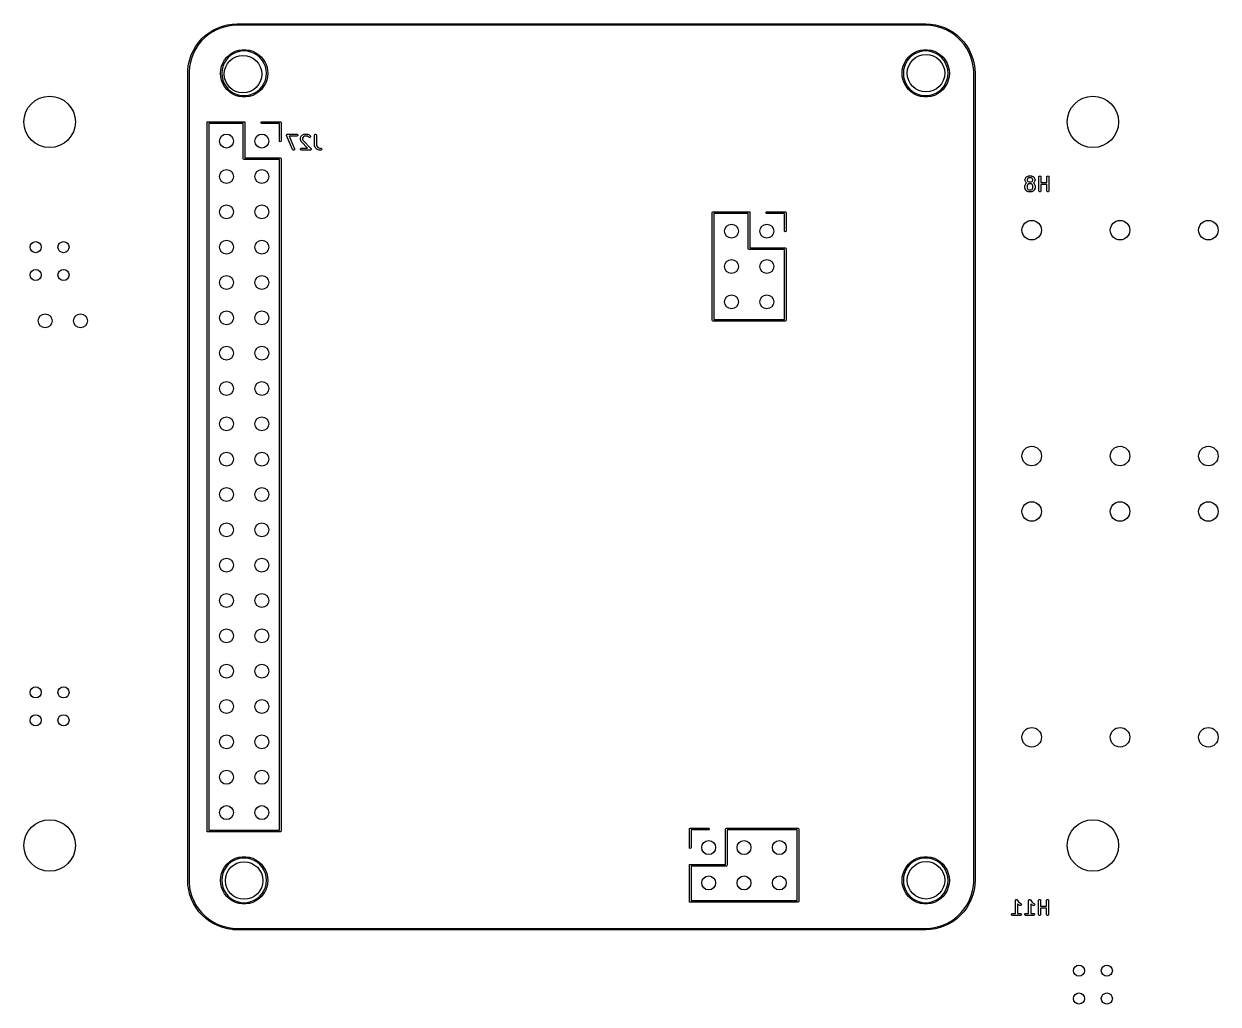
# Model space of a CAD drawing. Extents: x 0.81 to 7.45, y -5.15 to -0.81.
# Drawn here: x 4.061 to 7.441, y -5.134 to -2.36 of the extents above; entities that cross this region are included whole.
import ezdxf

# ---------------------------------------------------------------- set-up
doc = ezdxf.new("R2010")
doc.units = 0
doc.header["$MEASUREMENT"] = 0
doc.layers.add('BLACK', color=7, linetype='CONTINUOUS')

msp = doc.modelspace()

# ---------------------------------------------------------------- linework, layer by layer
at = {"layer": 'BLACK', "linetype": 'CONTINUOUS'}
for p, q in [((4.6236, -2.3666), (4.6371, -2.3632)), ((4.6444, -2.3657), (4.6312, -2.3684)), ((4.6371, -2.3632), (4.6507, -2.3611)), ((4.6578, -2.3644), (4.6444, -2.3657)), ((4.6507, -2.3611), (4.6646, -2.3604)), ((4.6646, -2.3644), (4.6578, -2.3644)), ((4.6646, -2.3604), (4.6646, -2.3604)), ((4.6646, -2.3604), (4.6646, -2.3604)), ((4.6646, -2.3604), (4.6843, -2.3605)), ((4.6843, -2.3644), (4.6646, -2.3644)), ((4.6646, -2.3644), (4.6646, -2.3644)), ((4.6843, -2.3605), (6.6134, -2.3605)), ((6.6134, -2.3644), (4.6843, -2.3644)), ((4.6843, -2.3644), (4.6843, -2.3644)), ((4.6843, -2.3644), (4.6843, -2.3644)), ((6.6134, -2.3605), (6.6271, -2.3611)), ((6.6201, -2.3644), (6.6134, -2.3644)), ((6.6333, -2.3657), (6.6201, -2.3644)), ((6.6271, -2.3611), (6.6407, -2.3631)), ((6.6464, -2.3683), (6.6333, -2.3657)), ((6.6407, -2.3631), (6.654, -2.3665)), ((4.565, -2.4021), (4.5752, -2.3927)), ((4.5829, -2.3914), (4.5726, -2.4001)), ((4.5752, -2.3927), (4.5863, -2.3844)), ((4.5941, -2.3839), (4.5829, -2.3914)), ((4.5863, -2.3844), (4.5981, -2.3772)), ((4.6059, -2.3775), (4.5941, -2.3839)), ((4.5981, -2.3772), (4.6106, -2.3713)), ((4.6183, -2.3723), (4.6059, -2.3775)), ((4.6106, -2.3713), (4.6236, -2.3666)), ((4.6312, -2.3684), (4.6183, -2.3723)), ((6.6592, -2.3722), (6.6464, -2.3683)), ((6.654, -2.3665), (6.6669, -2.3711)), ((6.6715, -2.3773), (6.6592, -2.3722)), ((6.6669, -2.3711), (6.6793, -2.377)), ((6.6833, -2.3836), (6.6715, -2.3773)), ((6.6793, -2.377), (6.691, -2.384)), ((6.6944, -2.391), (6.6833, -2.3836)), ((6.691, -2.384), (6.7021, -2.3922)), ((6.7047, -2.3995), (6.6944, -2.391)), ((6.7021, -2.3922), (6.7122, -2.4014)), ((6.7141, -2.4089), (6.7047, -2.3995)), ((4.5407, -2.4355), (4.5477, -2.4236)), ((4.5473, -2.4314), (4.541, -2.4433)), ((4.5546, -2.4201), (4.5473, -2.4314)), ((4.5477, -2.4236), (4.5558, -2.4124)), ((4.5631, -2.4096), (4.5546, -2.4201)), ((4.5558, -2.4124), (4.565, -2.4021)), ((4.5726, -2.4001), (4.5631, -2.4096)), ((4.6694, -2.4349), (4.6792, -2.4334)), ((4.6792, -2.4334), (4.6893, -2.4334)), ((4.6893, -2.4334), (4.6992, -2.4349)), ((6.5985, -2.4349), (6.6084, -2.4334)), ((6.6084, -2.4334), (6.6184, -2.4334)), ((6.6184, -2.4334), (6.6283, -2.4349)), ((6.7122, -2.4014), (6.7214, -2.4116)), ((6.7226, -2.4192), (6.7141, -2.4089)), ((6.7214, -2.4116), (6.7296, -2.4226)), ((6.73, -2.4303), (6.7226, -2.4192)), ((6.7296, -2.4226), (6.7366, -2.4343)), ((6.7363, -2.4421), (6.73, -2.4303)), ((4.5271, -2.4747), (4.5303, -2.4612)), ((4.5303, -2.4612), (4.5349, -2.4481)), ((4.536, -2.4558), (4.5322, -2.4688)), ((4.5349, -2.4481), (4.5407, -2.4355)), ((4.541, -2.4433), (4.536, -2.4558)), ((4.6239, -2.4712), (4.6289, -2.4625)), ((4.6331, -2.4631), (4.6279, -2.4715)), ((4.6289, -2.4625), (4.6352, -2.4547)), ((4.6395, -2.4555), (4.6331, -2.4631)), ((4.6352, -2.4547), (4.6425, -2.4479)), ((4.6471, -2.4491), (4.6395, -2.4555)), ((4.6425, -2.4479), (4.6508, -2.4422)), ((4.6555, -2.4439), (4.6471, -2.4491)), ((4.6508, -2.4422), (4.6598, -2.4379)), ((4.6647, -2.4401), (4.6555, -2.4439)), ((4.6598, -2.4379), (4.6694, -2.4349)), ((4.6744, -2.4378), (4.6647, -2.4401)), ((4.6843, -2.437), (4.6744, -2.4378)), ((4.6941, -2.4378), (4.6843, -2.437)), ((4.7038, -2.4401), (4.6941, -2.4378)), ((4.6992, -2.4349), (4.7087, -2.4379)), ((4.713, -2.4439), (4.7038, -2.4401)), ((4.7087, -2.4379), (4.7177, -2.4422)), ((4.7214, -2.4491), (4.713, -2.4439)), ((4.7177, -2.4422), (4.726, -2.4479)), ((4.729, -2.4555), (4.7214, -2.4491)), ((4.726, -2.4479), (4.7333, -2.4547)), ((4.7354, -2.4631), (4.729, -2.4555)), ((4.7333, -2.4547), (4.7396, -2.4625)), ((4.7406, -2.4715), (4.7354, -2.4631)), ((4.7396, -2.4625), (4.7446, -2.4712)), ((6.553, -2.4712), (6.5581, -2.4625)), ((6.5622, -2.4631), (6.5571, -2.4715)), ((6.5581, -2.4625), (6.5643, -2.4547)), ((6.5687, -2.4555), (6.5622, -2.4631)), ((6.5643, -2.4547), (6.5716, -2.4479)), ((6.5762, -2.4491), (6.5687, -2.4555)), ((6.5716, -2.4479), (6.5799, -2.4422)), ((6.5847, -2.4439), (6.5762, -2.4491)), ((6.5799, -2.4422), (6.5889, -2.4379)), ((6.5938, -2.4401), (6.5847, -2.4439)), ((6.5889, -2.4379), (6.5985, -2.4349)), ((6.6035, -2.4378), (6.5938, -2.4401)), ((6.6134, -2.437), (6.6035, -2.4378)), ((6.6233, -2.4378), (6.6134, -2.437)), ((6.6329, -2.4401), (6.6233, -2.4378)), ((6.6283, -2.4349), (6.6379, -2.4379)), ((6.6421, -2.4439), (6.6329, -2.4401)), ((6.6379, -2.4379), (6.6469, -2.4422)), ((6.6505, -2.4491), (6.6421, -2.4439)), ((6.6469, -2.4422), (6.6551, -2.4479)), ((6.6581, -2.4555), (6.6505, -2.4491)), ((6.6551, -2.4479), (6.6625, -2.4547)), ((6.6645, -2.4631), (6.6581, -2.4555)), ((6.6625, -2.4547), (6.6687, -2.4625)), ((6.6697, -2.4715), (6.6645, -2.4631)), ((6.6687, -2.4625), (6.6737, -2.4712)), ((6.7414, -2.4544), (6.7363, -2.4421)), ((6.7366, -2.4343), (6.7425, -2.4467)), ((6.7453, -2.4672), (6.7414, -2.4544)), ((6.7425, -2.4467), (6.7471, -2.4596)), ((6.7479, -2.4803), (6.7453, -2.4672)), ((6.7471, -2.4596), (6.7505, -2.473)), ((4.5248, -2.5022), (4.5253, -2.4884)), ((4.5253, -2.4884), (4.5271, -2.4747)), ((4.5298, -2.482), (4.5286, -2.4954)), ((4.5286, -2.4954), (4.5287, -2.5022)), ((4.5322, -2.4688), (4.5298, -2.482)), ((4.6173, -2.5002), (4.618, -2.4902)), ((4.618, -2.5102), (4.6173, -2.5002)), ((4.618, -2.4902), (4.6203, -2.4805)), ((4.6203, -2.4805), (4.6239, -2.4712)), ((4.6218, -2.4903), (4.621, -2.5002)), ((4.621, -2.5002), (4.6218, -2.5101)), ((4.6241, -2.4807), (4.6218, -2.4903)), ((4.6279, -2.4715), (4.6241, -2.4807)), ((4.7444, -2.4807), (4.7406, -2.4715)), ((4.7467, -2.4903), (4.7444, -2.4807)), ((4.7446, -2.4712), (4.7482, -2.4805)), ((4.7475, -2.5002), (4.7467, -2.4903)), ((4.7467, -2.5101), (4.7475, -2.5002)), ((4.7482, -2.4805), (4.7505, -2.4902)), ((4.7505, -2.4902), (4.7512, -2.5002)), ((4.7512, -2.5002), (4.7505, -2.5102)), ((6.5464, -2.5002), (6.5472, -2.4902)), ((6.5472, -2.5102), (6.5464, -2.5002)), ((6.5472, -2.4902), (6.5494, -2.4805)), ((6.5494, -2.4805), (6.553, -2.4712)), ((6.5509, -2.4903), (6.5502, -2.5002)), ((6.5502, -2.5002), (6.5509, -2.5101)), ((6.5533, -2.4807), (6.5509, -2.4903)), ((6.5571, -2.4715), (6.5533, -2.4807)), ((6.6735, -2.4807), (6.6697, -2.4715)), ((6.6758, -2.4903), (6.6735, -2.4807)), ((6.6737, -2.4712), (6.6774, -2.4805)), ((6.6766, -2.5002), (6.6758, -2.4903)), ((6.6758, -2.5101), (6.6766, -2.5002)), ((6.6774, -2.4805), (6.6796, -2.4902)), ((6.6796, -2.4902), (6.6804, -2.5002)), ((6.6804, -2.5002), (6.6796, -2.5102)), ((6.7492, -2.4935), (6.7479, -2.4803)), ((6.7492, -2.5002), (6.7492, -2.4935)), ((6.7492, -4.7837), (6.7492, -2.5002)), ((6.7505, -2.473), (6.7525, -2.4865)), ((6.7525, -2.4865), (6.7531, -2.5002)), ((6.7531, -2.5002), (6.7531, -4.7837)), ((4.5248, -4.7837), (4.5248, -2.5022)), ((4.5248, -2.5022), (4.5248, -2.5022)), ((4.5287, -2.5022), (4.5287, -2.5022)), ((4.5287, -2.5022), (4.5287, -2.5022)), ((4.5287, -2.5022), (4.5287, -4.7837)), ((4.6203, -2.52), (4.618, -2.5102)), ((4.6239, -2.5293), (4.6203, -2.52)), ((4.6218, -2.5101), (4.6241, -2.5198)), ((4.6289, -2.5379), (4.6239, -2.5293)), ((4.6241, -2.5198), (4.6279, -2.5289)), ((4.6279, -2.5289), (4.6331, -2.5374)), ((4.7354, -2.5374), (4.7406, -2.5289)), ((4.7446, -2.5293), (4.7396, -2.5379)), ((4.7406, -2.5289), (4.7444, -2.5198)), ((4.7444, -2.5198), (4.7467, -2.5101)), ((4.7482, -2.52), (4.7446, -2.5293)), ((4.7505, -2.5102), (4.7482, -2.52)), ((6.5494, -2.52), (6.5472, -2.5102)), ((6.553, -2.5293), (6.5494, -2.52)), ((6.5509, -2.5101), (6.5533, -2.5198)), ((6.5581, -2.5379), (6.553, -2.5293)), ((6.5533, -2.5198), (6.5571, -2.5289)), ((6.5571, -2.5289), (6.5622, -2.5374)), ((6.6645, -2.5374), (6.6697, -2.5289)), ((6.6737, -2.5293), (6.6687, -2.5379)), ((6.6697, -2.5289), (6.6735, -2.5198)), ((6.6735, -2.5198), (6.6758, -2.5101)), ((6.6774, -2.52), (6.6737, -2.5293)), ((6.6796, -2.5102), (6.6774, -2.52)), ((4.6352, -2.5458), (4.6289, -2.5379)), ((4.6331, -2.5374), (4.6395, -2.5449)), ((4.6425, -2.5526), (4.6352, -2.5458)), ((4.6395, -2.5449), (4.6471, -2.5514)), ((4.6508, -2.5582), (4.6425, -2.5526)), ((4.6471, -2.5514), (4.6555, -2.5566)), ((4.6598, -2.5626), (4.6508, -2.5582)), ((4.6555, -2.5566), (4.6647, -2.5604)), ((4.6694, -2.5655), (4.6598, -2.5626)), ((4.6647, -2.5604), (4.6744, -2.5627)), ((4.6792, -2.567), (4.6694, -2.5655)), ((4.6744, -2.5627), (4.6843, -2.5634)), ((4.6893, -2.567), (4.6792, -2.567)), ((4.6843, -2.5634), (4.6941, -2.5627)), ((4.6992, -2.5655), (4.6893, -2.567)), ((4.6941, -2.5627), (4.7038, -2.5604)), ((4.7087, -2.5626), (4.6992, -2.5655)), ((4.7038, -2.5604), (4.713, -2.5566)), ((4.7177, -2.5582), (4.7087, -2.5626)), ((4.713, -2.5566), (4.7214, -2.5514)), ((4.726, -2.5526), (4.7177, -2.5582)), ((4.7214, -2.5514), (4.729, -2.5449)), ((4.7333, -2.5458), (4.726, -2.5526)), ((4.729, -2.5449), (4.7354, -2.5374)), ((4.7396, -2.5379), (4.7333, -2.5458)), ((6.5643, -2.5458), (6.5581, -2.5379)), ((6.5622, -2.5374), (6.5687, -2.5449)), ((6.5716, -2.5526), (6.5643, -2.5458)), ((6.5687, -2.5449), (6.5762, -2.5514)), ((6.5799, -2.5582), (6.5716, -2.5526)), ((6.5762, -2.5514), (6.5847, -2.5566)), ((6.5889, -2.5626), (6.5799, -2.5582)), ((6.5847, -2.5566), (6.5938, -2.5604)), ((6.5985, -2.5655), (6.5889, -2.5626)), ((6.5938, -2.5604), (6.6035, -2.5627)), ((6.6084, -2.567), (6.5985, -2.5655)), ((6.6035, -2.5627), (6.6134, -2.5634)), ((6.6184, -2.567), (6.6084, -2.567)), ((6.6134, -2.5634), (6.6233, -2.5627)), ((6.6283, -2.5655), (6.6184, -2.567)), ((6.6233, -2.5627), (6.6329, -2.5604)), ((6.6379, -2.5626), (6.6283, -2.5655)), ((6.6329, -2.5604), (6.6421, -2.5566)), ((6.6469, -2.5582), (6.6379, -2.5626)), ((6.6421, -2.5566), (6.6505, -2.5514)), ((6.6551, -2.5526), (6.6469, -2.5582)), ((6.6505, -2.5514), (6.6581, -2.5449)), ((6.6625, -2.5458), (6.6551, -2.5526)), ((6.6581, -2.5449), (6.6645, -2.5374)), ((6.6687, -2.5379), (6.6625, -2.5458)), ((4.5795, -2.6396), (4.5802, -2.6379)), ((4.5795, -4.6443), (4.5795, -2.6396)), ((4.5802, -2.6379), (4.5819, -2.6372)), ((4.5819, -2.6372), (4.6843, -2.6372)), ((4.5843, -2.642), (4.5843, -4.642)), ((4.6819, -2.642), (4.5843, -2.642)), ((4.6819, -2.742), (4.6819, -2.642)), ((4.6843, -2.6372), (4.6859, -2.6379)), ((4.6859, -2.6379), (4.6866, -2.6396)), ((4.6866, -2.6396), (4.6866, -2.7396)), ((4.7319, -2.6396), (4.7326, -2.6379)), ((4.7326, -2.6413), (4.7319, -2.6396)), ((4.7326, -2.6379), (4.7343, -2.6372)), ((4.7343, -2.642), (4.7326, -2.6413)), ((4.7343, -2.6372), (4.7866, -2.6372)), ((4.7843, -2.642), (4.7343, -2.642)), ((4.7843, -2.692), (4.7843, -2.642)), ((4.7866, -2.6372), (4.7883, -2.6379)), ((4.7883, -2.6379), (4.789, -2.6396)), ((4.789, -2.6396), (4.789, -2.692)), ((4.7849, -2.6936), (4.7843, -2.692)), ((4.7866, -2.6943), (4.7849, -2.6936)), ((4.7883, -2.6936), (4.7866, -2.6943)), ((4.789, -2.692), (4.7883, -2.6936)), ((4.8045, -2.6756), (4.8046, -2.6752)), ((4.8047, -2.6765), (4.8045, -2.6756)), ((4.8046, -2.6749), (4.8049, -2.6743)), ((4.8046, -2.6752), (4.8046, -2.6749)), ((4.8216, -2.7159), (4.8047, -2.6765)), ((4.8049, -2.6743), (4.8051, -2.6736)), ((4.8051, -2.6736), (4.8054, -2.6734)), ((4.8054, -2.6734), (4.8056, -2.6731)), ((4.8056, -2.6731), (4.8062, -2.6729)), ((4.8062, -2.6729), (4.8068, -2.6725)), ((4.8068, -2.6725), (4.8071, -2.6726)), ((4.8071, -2.6726), (4.8075, -2.6724)), ((4.8075, -2.6724), (4.8337, -2.6724)), ((4.8337, -2.6783), (4.8119, -2.6783)), ((4.8119, -2.6783), (4.827, -2.7136)), ((4.8337, -2.6724), (4.8347, -2.6726)), ((4.8356, -2.6776), (4.8337, -2.6783)), ((4.8347, -2.6726), (4.8363, -2.6739)), ((4.8366, -2.6759), (4.8356, -2.6776)), ((4.8363, -2.6739), (4.8366, -2.6759)), ((4.8439, -2.6829), (4.8441, -2.6819)), ((4.8439, -2.6866), (4.8439, -2.6829)), ((4.8439, -2.6867), (4.8439, -2.6866)), ((4.844, -2.6876), (4.8439, -2.6867)), ((4.8459, -2.6932), (4.844, -2.6876)), ((4.8441, -2.6819), (4.8442, -2.6817)), ((4.8442, -2.6816), (4.8461, -2.6778)), ((4.8442, -2.6817), (4.8442, -2.6816)), ((4.846, -2.6933), (4.8459, -2.6932)), ((4.846, -2.6935), (4.846, -2.6933)), ((4.8466, -2.6943), (4.846, -2.6935)), ((4.8461, -2.6778), (4.8466, -2.6771)), ((4.8466, -2.677), (4.8485, -2.6752)), ((4.8466, -2.6771), (4.8466, -2.677)), ((4.8641, -2.7118), (4.8466, -2.6943)), ((4.8485, -2.6752), (4.8492, -2.6747)), ((4.8492, -2.6747), (4.8493, -2.6746)), ((4.8493, -2.6746), (4.853, -2.6727)), ((4.8511, -2.6809), (4.8498, -2.6836)), ((4.8498, -2.6836), (4.8498, -2.6862)), ((4.8498, -2.6862), (4.8513, -2.6907)), ((4.8523, -2.6797), (4.8511, -2.6809)), ((4.8513, -2.6907), (4.8733, -2.7127)), ((4.855, -2.6783), (4.8523, -2.6797)), ((4.853, -2.6727), (4.854, -2.6725)), ((4.854, -2.6725), (4.8542, -2.6725)), ((4.8542, -2.6725), (4.8543, -2.6724)), ((4.8543, -2.6724), (4.8637, -2.6724)), ((4.863, -2.6783), (4.855, -2.6783)), ((4.8657, -2.6797), (4.863, -2.6783)), ((4.8637, -2.6724), (4.8647, -2.6726)), ((4.8647, -2.6726), (4.8648, -2.6727)), ((4.8648, -2.6727), (4.865, -2.6727)), ((4.865, -2.6727), (4.8688, -2.6746)), ((4.8672, -2.6812), (4.8657, -2.6797)), ((4.8691, -2.6821), (4.8672, -2.6812)), ((4.8688, -2.6746), (4.8695, -2.6751)), ((4.871, -2.6816), (4.8691, -2.6821)), ((4.8695, -2.6751), (4.8695, -2.6752)), ((4.8695, -2.6752), (4.8714, -2.677)), ((4.8722, -2.6799), (4.871, -2.6816)), ((4.8714, -2.677), (4.872, -2.6779)), ((4.872, -2.6779), (4.8722, -2.6799)), ((4.8832, -2.6754), (4.8834, -2.6744)), ((4.8832, -2.7035), (4.8832, -2.6754)), ((4.8833, -2.7036), (4.8832, -2.7035)), ((4.8834, -2.7044), (4.8833, -2.7036)), ((4.8834, -2.6744), (4.8847, -2.6728)), ((4.8847, -2.6728), (4.8867, -2.6725)), ((4.8867, -2.6725), (4.8885, -2.6735)), ((4.8885, -2.6735), (4.8892, -2.6754)), ((4.8892, -2.6754), (4.8892, -2.703)), ((4.8892, -2.703), (4.8907, -2.7075)), ((4.823, -2.7174), (4.8216, -2.7159)), ((4.825, -2.7176), (4.823, -2.7174)), ((4.8267, -2.7165), (4.825, -2.7176)), ((4.8273, -2.7146), (4.8267, -2.7165)), ((4.827, -2.7136), (4.8273, -2.7146)), ((4.8439, -2.7142), (4.8449, -2.7125)), ((4.8443, -2.7162), (4.8439, -2.7142)), ((4.8458, -2.7175), (4.8443, -2.7162)), ((4.8449, -2.7125), (4.8468, -2.7118)), ((4.8468, -2.7177), (4.8458, -2.7175)), ((4.8468, -2.7118), (4.8641, -2.7118)), ((4.8712, -2.7177), (4.8468, -2.7177)), ((4.872, -2.7174), (4.8712, -2.7177)), ((4.8729, -2.7172), (4.872, -2.7174)), ((4.873, -2.7171), (4.8729, -2.7172)), ((4.8731, -2.717), (4.873, -2.7171)), ((4.8735, -2.7162), (4.8731, -2.717)), ((4.8733, -2.7127), (4.8737, -2.7132)), ((4.8741, -2.7155), (4.8735, -2.7162)), ((4.8737, -2.7132), (4.8738, -2.7133)), ((4.8738, -2.7133), (4.8738, -2.7134)), ((4.8738, -2.7134), (4.8739, -2.7135)), ((4.8739, -2.7135), (4.874, -2.7144)), ((4.874, -2.7144), (4.8741, -2.7153)), ((4.8741, -2.7153), (4.874, -2.7154)), ((4.874, -2.7154), (4.8741, -2.7155)), ((4.8853, -2.7101), (4.8834, -2.7044)), ((4.8854, -2.7102), (4.8853, -2.7101)), ((4.8854, -2.7104), (4.8854, -2.7102)), ((4.886, -2.7112), (4.8854, -2.7104)), ((4.8897, -2.715), (4.886, -2.7112)), ((4.8899, -2.715), (4.8897, -2.715)), ((4.89, -2.7152), (4.8899, -2.715)), ((4.8909, -2.7157), (4.89, -2.7152)), ((4.8907, -2.7075), (4.8934, -2.7103)), ((4.8965, -2.7176), (4.8909, -2.7157)), ((4.8934, -2.7103), (4.8979, -2.7118)), ((4.8966, -2.7176), (4.8965, -2.7176)), ((4.8975, -2.7177), (4.8966, -2.7176)), ((4.9012, -2.7177), (4.8975, -2.7177)), ((4.8979, -2.7118), (4.9012, -2.7118)), ((4.9012, -2.7118), (4.9022, -2.712)), ((4.9031, -2.717), (4.9012, -2.7177)), ((4.9022, -2.712), (4.9038, -2.7133)), ((4.9041, -2.7153), (4.9031, -2.717)), ((4.9038, -2.7133), (4.9041, -2.7153)), ((4.6826, -2.7436), (4.6819, -2.742)), ((4.6843, -2.7443), (4.6826, -2.7436)), ((4.7843, -2.7443), (4.6843, -2.7443)), ((4.6866, -2.7396), (4.7866, -2.7396)), ((4.7843, -4.642), (4.7843, -2.7443)), ((4.7866, -2.7396), (4.7883, -2.7403)), ((4.7883, -2.7403), (4.789, -2.742)), ((4.789, -2.742), (4.789, -4.6443)), ((6.8943, -2.801), (6.8945, -2.8)), ((6.8943, -2.8029), (6.8943, -2.801)), ((6.8944, -2.803), (6.8943, -2.8029)), ((6.8943, -2.8032), (6.8944, -2.803)), ((6.8946, -2.8042), (6.8943, -2.8032)), ((6.8945, -2.8), (6.8946, -2.7999)), ((6.8946, -2.7997), (6.8965, -2.7959)), ((6.8946, -2.7999), (6.8946, -2.7997)), ((6.8965, -2.8079), (6.8946, -2.8042)), ((6.8965, -2.7959), (6.897, -2.7952)), ((6.897, -2.7952), (6.8989, -2.7933)), ((6.897, -2.7952), (6.897, -2.7952)), ((6.8989, -2.7933), (6.8996, -2.7928)), ((6.8996, -2.7928), (6.8997, -2.7927)), ((6.8997, -2.7927), (6.9034, -2.7909)), ((6.9016, -2.799), (6.9002, -2.8017)), ((6.9002, -2.8017), (6.9002, -2.8022)), ((6.9002, -2.8022), (6.9016, -2.8049)), ((6.9028, -2.7978), (6.9016, -2.799)), ((6.9016, -2.8049), (6.9028, -2.8061)), ((6.9055, -2.7964), (6.9028, -2.7978)), ((6.9034, -2.7909), (6.9044, -2.7906)), ((6.9044, -2.7906), (6.9046, -2.7906)), ((6.9046, -2.7906), (6.9048, -2.7905)), ((6.9048, -2.7905), (6.9123, -2.7905)), ((6.9116, -2.7964), (6.9055, -2.7964)), ((6.9143, -2.7978), (6.9116, -2.7964)), ((6.9123, -2.7905), (6.9133, -2.7907)), ((6.9133, -2.7907), (6.9134, -2.7908)), ((6.9134, -2.7908), (6.9136, -2.7909)), ((6.9136, -2.7909), (6.9173, -2.7927)), ((6.9155, -2.799), (6.9143, -2.7978)), ((6.9143, -2.8061), (6.9155, -2.8049)), ((6.9168, -2.8017), (6.9155, -2.799)), ((6.9155, -2.8049), (6.9168, -2.8022)), ((6.9168, -2.8022), (6.9168, -2.8017)), ((6.9173, -2.7927), (6.918, -2.7933)), ((6.918, -2.7933), (6.9181, -2.7933)), ((6.9181, -2.7933), (6.92, -2.7952)), ((6.92, -2.7952), (6.9205, -2.7959)), ((6.9205, -2.7959), (6.9205, -2.7959)), ((6.9205, -2.7959), (6.9224, -2.7997)), ((6.9224, -2.8042), (6.9205, -2.8079)), ((6.9224, -2.7997), (6.9227, -2.8007)), ((6.9225, -2.8039), (6.9224, -2.804)), ((6.9224, -2.804), (6.9224, -2.8042)), ((6.9227, -2.8029), (6.9225, -2.8039)), ((6.9227, -2.8007), (6.9227, -2.8008)), ((6.9227, -2.8008), (6.9227, -2.801)), ((6.9227, -2.801), (6.9227, -2.8029)), ((6.9337, -2.7935), (6.9339, -2.7925)), ((6.9337, -2.8329), (6.9337, -2.7935)), ((6.9339, -2.7925), (6.9352, -2.7909)), ((6.9352, -2.7909), (6.9371, -2.7906)), ((6.9371, -2.7906), (6.9389, -2.7916)), ((6.9389, -2.7916), (6.9396, -2.7935)), ((6.9396, -2.7935), (6.9396, -2.8093)), ((6.9562, -2.7935), (6.9564, -2.7925)), ((6.9562, -2.8093), (6.9562, -2.7935)), ((6.9564, -2.7925), (6.9577, -2.7909)), ((6.9577, -2.7909), (6.9596, -2.7906)), ((6.9596, -2.7906), (6.9614, -2.7916)), ((6.9614, -2.7916), (6.9621, -2.7935)), ((6.9621, -2.7935), (6.9621, -2.8329)), ((6.8943, -2.8179), (6.8945, -2.8169)), ((6.8943, -2.8254), (6.8943, -2.8179)), ((6.8944, -2.8255), (6.8943, -2.8254)), ((6.8943, -2.8257), (6.8944, -2.8255)), ((6.8946, -2.8267), (6.8943, -2.8257)), ((6.8945, -2.8169), (6.8946, -2.8167)), ((6.8946, -2.8165), (6.8965, -2.8128)), ((6.8946, -2.8167), (6.8946, -2.8165)), ((6.8965, -2.8304), (6.8946, -2.8267)), ((6.8965, -2.808), (6.8965, -2.8079)), ((6.897, -2.8087), (6.8965, -2.808)), ((6.8965, -2.8128), (6.897, -2.8121)), ((6.8965, -2.8305), (6.8965, -2.8304)), ((6.897, -2.8312), (6.8965, -2.8305)), ((6.8987, -2.8104), (6.897, -2.8087)), ((6.897, -2.812), (6.8987, -2.8104)), ((6.897, -2.8121), (6.897, -2.812)), ((6.8989, -2.8331), (6.897, -2.8312)), ((6.899, -2.8331), (6.8989, -2.8331)), ((6.8997, -2.8336), (6.899, -2.8331)), ((6.9034, -2.8355), (6.8997, -2.8336)), ((6.9016, -2.8159), (6.9002, -2.8186)), ((6.9002, -2.8186), (6.9002, -2.8247)), ((6.9002, -2.8247), (6.9016, -2.8274)), ((6.9028, -2.8147), (6.9016, -2.8159)), ((6.9016, -2.8274), (6.9028, -2.8286)), ((6.9028, -2.8061), (6.9055, -2.8074)), ((6.9055, -2.8133), (6.9028, -2.8147)), ((6.9028, -2.8286), (6.9055, -2.8299)), ((6.9036, -2.8355), (6.9034, -2.8355)), ((6.9038, -2.8356), (6.9036, -2.8355)), ((6.9048, -2.8358), (6.9038, -2.8356)), ((6.9123, -2.8358), (6.9048, -2.8358)), ((6.9055, -2.8074), (6.9116, -2.8074)), ((6.9116, -2.8133), (6.9055, -2.8133)), ((6.9055, -2.8299), (6.9116, -2.8299)), ((6.9116, -2.8074), (6.9143, -2.8061)), ((6.9143, -2.8147), (6.9116, -2.8133)), ((6.9116, -2.8299), (6.9143, -2.8286)), ((6.9124, -2.8358), (6.9123, -2.8358)), ((6.9126, -2.8358), (6.9124, -2.8358)), ((6.9136, -2.8355), (6.9126, -2.8358)), ((6.9173, -2.8336), (6.9136, -2.8355)), ((6.9155, -2.8159), (6.9143, -2.8147)), ((6.9143, -2.8286), (6.9155, -2.8274)), ((6.9168, -2.8186), (6.9155, -2.8159)), ((6.9155, -2.8274), (6.9168, -2.8247)), ((6.9168, -2.8247), (6.9168, -2.8186)), ((6.9174, -2.8336), (6.9173, -2.8336)), ((6.9181, -2.8331), (6.9174, -2.8336)), ((6.92, -2.8312), (6.9181, -2.8331)), ((6.92, -2.8087), (6.9183, -2.8104)), ((6.9183, -2.8104), (6.92, -2.812)), ((6.9205, -2.8079), (6.92, -2.8086)), ((6.92, -2.8086), (6.92, -2.8087)), ((6.92, -2.812), (6.9205, -2.8128)), ((6.9205, -2.8304), (6.92, -2.8311)), ((6.92, -2.8311), (6.92, -2.8312)), ((6.9205, -2.8128), (6.9205, -2.8128)), ((6.9205, -2.8128), (6.9224, -2.8165)), ((6.9224, -2.8267), (6.9205, -2.8304)), ((6.9224, -2.8165), (6.9227, -2.8175)), ((6.9225, -2.8264), (6.9224, -2.8265)), ((6.9224, -2.8265), (6.9224, -2.8267)), ((6.9227, -2.8254), (6.9225, -2.8264)), ((6.9227, -2.8175), (6.9227, -2.8177)), ((6.9227, -2.8177), (6.9227, -2.8179)), ((6.9227, -2.8179), (6.9227, -2.8254)), ((6.9344, -2.8348), (6.9337, -2.8329)), ((6.9361, -2.8358), (6.9344, -2.8348)), ((6.9381, -2.8354), (6.9361, -2.8358)), ((6.9394, -2.8339), (6.9381, -2.8354)), ((6.9396, -2.8329), (6.9394, -2.8339)), ((6.9396, -2.8093), (6.9562, -2.8093)), ((6.9562, -2.8152), (6.9396, -2.8152)), ((6.9396, -2.8152), (6.9396, -2.8329)), ((6.9562, -2.8329), (6.9562, -2.8152)), ((6.9569, -2.8348), (6.9562, -2.8329)), ((6.9586, -2.8358), (6.9569, -2.8348)), ((6.9606, -2.8354), (6.9586, -2.8358)), ((6.9619, -2.8339), (6.9606, -2.8354)), ((6.9621, -2.8329), (6.9619, -2.8339)), ((6.0089, -2.8943), (6.0096, -2.8926)), ((6.0089, -3.199), (6.0089, -2.8943)), ((6.0096, -2.8926), (6.0112, -2.892)), ((6.0112, -2.892), (6.1136, -2.892)), ((6.0136, -2.8967), (6.0136, -3.1967)), ((6.1112, -2.8967), (6.0136, -2.8967)), ((6.1112, -2.9967), (6.1112, -2.8967)), ((6.1136, -2.892), (6.1153, -2.8926)), ((6.1153, -2.8926), (6.1159, -2.8943)), ((6.1159, -2.8943), (6.1159, -2.9943)), ((6.1612, -2.8943), (6.1619, -2.8926)), ((6.1619, -2.896), (6.1612, -2.8943)), ((6.1619, -2.8926), (6.1636, -2.892)), ((6.1636, -2.8967), (6.1619, -2.896)), ((6.1636, -2.892), (6.2159, -2.892)), ((6.2136, -2.8967), (6.1636, -2.8967)), ((6.2136, -2.9467), (6.2136, -2.8967)), ((6.2159, -2.892), (6.2176, -2.8926)), ((6.2176, -2.8926), (6.2183, -2.8943)), ((6.2183, -2.8943), (6.2183, -2.9467)), ((6.2143, -2.9483), (6.2136, -2.9467)), ((6.2159, -2.949), (6.2143, -2.9483)), ((6.2176, -2.9483), (6.2159, -2.949)), ((6.2183, -2.9467), (6.2176, -2.9483)), ((6.1119, -2.9983), (6.1112, -2.9967)), ((6.1136, -2.999), (6.1119, -2.9983)), ((6.2136, -2.999), (6.1136, -2.999)), ((6.1159, -2.9943), (6.2159, -2.9943)), ((6.2136, -3.1967), (6.2136, -2.999)), ((6.2159, -2.9943), (6.2176, -2.995)), ((6.2176, -2.995), (6.2183, -2.9967)), ((6.2183, -2.9967), (6.2183, -3.199)), ((6.0096, -3.2007), (6.0089, -3.199)), ((6.0112, -3.2014), (6.0096, -3.2007)), ((6.2159, -3.2014), (6.0112, -3.2014)), ((6.0136, -3.1967), (6.2136, -3.1967)), ((6.2176, -3.2007), (6.2159, -3.2014)), ((6.2183, -3.199), (6.2176, -3.2007)), ((4.5802, -4.646), (4.5795, -4.6443)), ((4.5819, -4.6467), (4.5802, -4.646)), ((4.7866, -4.6467), (4.5819, -4.6467)), ((4.5843, -4.642), (4.7843, -4.642)), ((4.7883, -4.646), (4.7866, -4.6467)), ((4.789, -4.6443), (4.7883, -4.646)), ((5.9445, -4.6386), (5.9452, -4.6369)), ((5.9445, -4.691), (5.9445, -4.6386)), ((5.9452, -4.6369), (5.9469, -4.6362)), ((5.9469, -4.6362), (5.9992, -4.6362)), ((5.9992, -4.641), (5.9492, -4.641)), ((5.9492, -4.641), (5.9492, -4.691)), ((5.9992, -4.6362), (6.0009, -4.6369)), ((6.0009, -4.6403), (5.9992, -4.641)), ((6.0009, -4.6369), (6.0016, -4.6386)), ((6.0016, -4.6386), (6.0009, -4.6403)), ((6.0469, -4.6386), (6.0475, -4.6369)), ((6.0469, -4.7386), (6.0469, -4.6386)), ((6.0475, -4.6369), (6.0492, -4.6362)), ((6.0492, -4.6362), (6.2516, -4.6362)), ((6.0516, -4.641), (6.0516, -4.741)), ((6.2492, -4.641), (6.0516, -4.641)), ((6.2492, -4.841), (6.2492, -4.641)), ((6.2516, -4.6362), (6.2532, -4.6369)), ((6.2532, -4.6369), (6.2539, -4.6386)), ((6.2539, -4.6386), (6.2539, -4.8433)), ((5.9452, -4.6926), (5.9445, -4.691)), ((5.9469, -4.6933), (5.9452, -4.6926)), ((5.9485, -4.6926), (5.9469, -4.6933)), ((5.9492, -4.691), (5.9485, -4.6926)), ((4.6352, -4.7381), (4.6425, -4.7313)), ((4.6425, -4.7313), (4.6508, -4.7257)), ((4.6555, -4.7273), (4.6471, -4.7325)), ((4.6508, -4.7257), (4.6598, -4.7213)), ((4.6647, -4.7236), (4.6555, -4.7273)), ((4.6598, -4.7213), (4.6694, -4.7184)), ((4.6744, -4.7212), (4.6647, -4.7236)), ((4.6694, -4.7184), (4.6792, -4.7169)), ((4.6843, -4.7205), (4.6744, -4.7212)), ((4.6792, -4.7169), (4.6893, -4.7169)), ((4.6941, -4.7212), (4.6843, -4.7205)), ((4.6893, -4.7169), (4.6992, -4.7184)), ((4.7038, -4.7236), (4.6941, -4.7212)), ((4.6992, -4.7184), (4.7087, -4.7213)), ((4.713, -4.7273), (4.7038, -4.7236)), ((4.7087, -4.7213), (4.7177, -4.7257)), ((4.7214, -4.7325), (4.713, -4.7273)), ((4.7177, -4.7257), (4.726, -4.7313)), ((4.726, -4.7313), (4.7333, -4.7381)), ((6.5643, -4.7381), (6.5716, -4.7313)), ((6.5716, -4.7313), (6.5799, -4.7257)), ((6.5847, -4.7273), (6.5762, -4.7325)), ((6.5799, -4.7257), (6.5889, -4.7213)), ((6.5938, -4.7236), (6.5847, -4.7273)), ((6.5889, -4.7213), (6.5985, -4.7184)), ((6.6035, -4.7212), (6.5938, -4.7236)), ((6.5985, -4.7184), (6.6084, -4.7169)), ((6.6134, -4.7205), (6.6035, -4.7212)), ((6.6084, -4.7169), (6.6184, -4.7169)), ((6.6233, -4.7212), (6.6134, -4.7205)), ((6.6184, -4.7169), (6.6283, -4.7184)), ((6.6329, -4.7236), (6.6233, -4.7212)), ((6.6283, -4.7184), (6.6379, -4.7213)), ((6.6421, -4.7273), (6.6329, -4.7236)), ((6.6379, -4.7213), (6.6469, -4.7257)), ((6.6505, -4.7325), (6.6421, -4.7273)), ((6.6469, -4.7257), (6.6551, -4.7313)), ((6.6551, -4.7313), (6.6625, -4.7381)), ((4.618, -4.7737), (4.6203, -4.7639)), ((4.6203, -4.7639), (4.6239, -4.7546)), ((4.6241, -4.7641), (4.6218, -4.7738)), ((4.6239, -4.7546), (4.6289, -4.746)), ((4.6279, -4.755), (4.6241, -4.7641)), ((4.6331, -4.7465), (4.6279, -4.755)), ((4.6289, -4.746), (4.6352, -4.7381)), ((4.6395, -4.739), (4.6331, -4.7465)), ((4.6471, -4.7325), (4.6395, -4.739)), ((4.729, -4.739), (4.7214, -4.7325)), ((4.7354, -4.7465), (4.729, -4.739)), ((4.7333, -4.7381), (4.7396, -4.746)), ((4.7406, -4.755), (4.7354, -4.7465)), ((4.7396, -4.746), (4.7446, -4.7546)), ((4.7444, -4.7641), (4.7406, -4.755)), ((4.7467, -4.7738), (4.7444, -4.7641)), ((4.7446, -4.7546), (4.7482, -4.7639)), ((4.7482, -4.7639), (4.7505, -4.7737)), ((5.9445, -4.741), (5.9452, -4.7393)), ((5.9445, -4.8433), (5.9445, -4.741)), ((5.9452, -4.7393), (5.9469, -4.7386)), ((5.9469, -4.7386), (6.0469, -4.7386)), ((6.0492, -4.7433), (5.9492, -4.7433)), ((5.9492, -4.7433), (5.9492, -4.841)), ((6.0509, -4.7426), (6.0492, -4.7433)), ((6.0516, -4.741), (6.0509, -4.7426)), ((6.5472, -4.7737), (6.5494, -4.7639)), ((6.5494, -4.7639), (6.553, -4.7546)), ((6.5533, -4.7641), (6.5509, -4.7738)), ((6.553, -4.7546), (6.5581, -4.746)), ((6.5571, -4.755), (6.5533, -4.7641)), ((6.5622, -4.7465), (6.5571, -4.755)), ((6.5581, -4.746), (6.5643, -4.7381)), ((6.5687, -4.739), (6.5622, -4.7465)), ((6.5762, -4.7325), (6.5687, -4.739)), ((6.6581, -4.739), (6.6505, -4.7325)), ((6.6645, -4.7465), (6.6581, -4.739)), ((6.6625, -4.7381), (6.6687, -4.746)), ((6.6697, -4.755), (6.6645, -4.7465)), ((6.6687, -4.746), (6.6737, -4.7546)), ((6.6735, -4.7641), (6.6697, -4.755)), ((6.6758, -4.7738), (6.6735, -4.7641)), ((6.6737, -4.7546), (6.6774, -4.7639)), ((6.6774, -4.7639), (6.6796, -4.7737)), ((4.5255, -4.7974), (4.5248, -4.7837)), ((4.5275, -4.811), (4.5255, -4.7974)), ((4.5287, -4.7837), (4.5287, -4.7904)), ((4.5287, -4.7904), (4.53, -4.8036)), ((4.6173, -4.7837), (4.618, -4.7737)), ((4.618, -4.7937), (4.6173, -4.7837)), ((4.6203, -4.8034), (4.618, -4.7937)), ((4.6218, -4.7738), (4.621, -4.7837)), ((4.621, -4.7837), (4.6218, -4.7936)), ((4.6218, -4.7936), (4.6241, -4.8032)), ((4.7444, -4.8032), (4.7467, -4.7936)), ((4.7475, -4.7837), (4.7467, -4.7738)), ((4.7467, -4.7936), (4.7475, -4.7837)), ((4.7505, -4.7937), (4.7482, -4.8034)), ((4.7505, -4.7737), (4.7512, -4.7837)), ((4.7512, -4.7837), (4.7505, -4.7937)), ((6.5464, -4.7837), (6.5472, -4.7737)), ((6.5472, -4.7937), (6.5464, -4.7837)), ((6.5494, -4.8034), (6.5472, -4.7937)), ((6.5509, -4.7738), (6.5502, -4.7837)), ((6.5502, -4.7837), (6.5509, -4.7936)), ((6.5509, -4.7936), (6.5533, -4.8032)), ((6.6735, -4.8032), (6.6758, -4.7936)), ((6.6766, -4.7837), (6.6758, -4.7738)), ((6.6758, -4.7936), (6.6766, -4.7837)), ((6.6796, -4.7937), (6.6774, -4.8034)), ((6.6796, -4.7737), (6.6804, -4.7837)), ((6.6804, -4.7837), (6.6796, -4.7937)), ((6.7479, -4.8036), (6.7492, -4.7904)), ((6.7492, -4.7904), (6.7492, -4.7837)), ((6.7525, -4.7974), (6.7505, -4.811)), ((6.7531, -4.7837), (6.7525, -4.7974)), ((4.5308, -4.8243), (4.5275, -4.811)), ((4.53, -4.8036), (4.5327, -4.8167)), ((4.5354, -4.8372), (4.5308, -4.8243)), ((4.5327, -4.8167), (4.5365, -4.8295)), ((4.5365, -4.8295), (4.5416, -4.8418)), ((4.6239, -4.8127), (4.6203, -4.8034)), ((4.6289, -4.8214), (4.6239, -4.8127)), ((4.6241, -4.8032), (4.6279, -4.8124)), ((4.6279, -4.8124), (4.6331, -4.8208)), ((4.6352, -4.8292), (4.6289, -4.8214)), ((4.6331, -4.8208), (4.6395, -4.8284)), ((4.6425, -4.836), (4.6352, -4.8292)), ((4.6395, -4.8284), (4.6471, -4.8348)), ((4.7214, -4.8348), (4.729, -4.8284)), ((4.7333, -4.8292), (4.726, -4.836)), ((4.729, -4.8284), (4.7354, -4.8208)), ((4.7396, -4.8214), (4.7333, -4.8292)), ((4.7354, -4.8208), (4.7406, -4.8124)), ((4.7446, -4.8127), (4.7396, -4.8214)), ((4.7406, -4.8124), (4.7444, -4.8032)), ((4.7482, -4.8034), (4.7446, -4.8127)), ((6.553, -4.8127), (6.5494, -4.8034)), ((6.5581, -4.8214), (6.553, -4.8127)), ((6.5533, -4.8032), (6.5571, -4.8124)), ((6.5571, -4.8124), (6.5622, -4.8208)), ((6.5643, -4.8292), (6.5581, -4.8214)), ((6.5622, -4.8208), (6.5687, -4.8284)), ((6.5716, -4.836), (6.5643, -4.8292)), ((6.5687, -4.8284), (6.5762, -4.8348)), ((6.6505, -4.8348), (6.6581, -4.8284)), ((6.6625, -4.8292), (6.6551, -4.836)), ((6.6581, -4.8284), (6.6645, -4.8208)), ((6.6687, -4.8214), (6.6625, -4.8292)), ((6.6645, -4.8208), (6.6697, -4.8124)), ((6.6737, -4.8127), (6.6687, -4.8214)), ((6.6697, -4.8124), (6.6735, -4.8032)), ((6.6774, -4.8034), (6.6737, -4.8127)), ((6.7363, -4.8418), (6.7414, -4.8295)), ((6.7414, -4.8295), (6.7453, -4.8167)), ((6.7471, -4.8243), (6.7425, -4.8372)), ((6.7453, -4.8167), (6.7479, -4.8036)), ((6.7505, -4.811), (6.7471, -4.8243)), ((4.5413, -4.8496), (4.5354, -4.8372)), ((4.5484, -4.8613), (4.5413, -4.8496)), ((4.5416, -4.8418), (4.5479, -4.8536)), ((4.5479, -4.8536), (4.5553, -4.8647)), ((4.5565, -4.8724), (4.5484, -4.8613)), ((4.5553, -4.8647), (4.5638, -4.875)), ((4.6508, -4.8417), (4.6425, -4.836)), ((4.6471, -4.8348), (4.6555, -4.84)), ((4.6598, -4.846), (4.6508, -4.8417)), ((4.6555, -4.84), (4.6647, -4.8438)), ((4.6694, -4.849), (4.6598, -4.846)), ((4.6647, -4.8438), (4.6744, -4.8461)), ((4.6792, -4.8505), (4.6694, -4.849)), ((4.6744, -4.8461), (4.6843, -4.8469)), ((4.6893, -4.8505), (4.6792, -4.8505)), ((4.6843, -4.8469), (4.6941, -4.8461)), ((4.6992, -4.849), (4.6893, -4.8505)), ((4.6941, -4.8461), (4.7038, -4.8438)), ((4.7087, -4.846), (4.6992, -4.849)), ((4.7038, -4.8438), (4.713, -4.84)), ((4.7177, -4.8417), (4.7087, -4.846)), ((4.713, -4.84), (4.7214, -4.8348)), ((4.726, -4.836), (4.7177, -4.8417)), ((5.9452, -4.845), (5.9445, -4.8433)), ((5.9469, -4.8457), (5.9452, -4.845)), ((6.2516, -4.8457), (5.9469, -4.8457)), ((5.9492, -4.841), (6.2492, -4.841)), ((6.2532, -4.845), (6.2516, -4.8457)), ((6.2539, -4.8433), (6.2532, -4.845)), ((6.5799, -4.8417), (6.5716, -4.836)), ((6.5762, -4.8348), (6.5847, -4.84)), ((6.5889, -4.846), (6.5799, -4.8417)), ((6.5847, -4.84), (6.5938, -4.8438)), ((6.5985, -4.849), (6.5889, -4.846)), ((6.5938, -4.8438), (6.6035, -4.8461)), ((6.6084, -4.8505), (6.5985, -4.849)), ((6.6035, -4.8461), (6.6134, -4.8469)), ((6.6184, -4.8505), (6.6084, -4.8505)), ((6.6134, -4.8469), (6.6233, -4.8461)), ((6.6283, -4.849), (6.6184, -4.8505)), ((6.6233, -4.8461), (6.6329, -4.8438)), ((6.6379, -4.846), (6.6283, -4.849)), ((6.6329, -4.8438), (6.6421, -4.84)), ((6.6469, -4.8417), (6.6379, -4.846)), ((6.6421, -4.84), (6.6505, -4.8348)), ((6.6551, -4.836), (6.6469, -4.8417)), ((6.7141, -4.875), (6.7226, -4.8647)), ((6.7296, -4.8613), (6.7214, -4.8724)), ((6.7226, -4.8647), (6.73, -4.8536)), ((6.7366, -4.8496), (6.7296, -4.8613)), ((6.73, -4.8536), (6.7363, -4.8418)), ((6.7425, -4.8372), (6.7366, -4.8496)), ((6.8671, -4.8407), (6.8673, -4.8397)), ((6.8671, -4.8772), (6.8671, -4.8407)), ((6.8673, -4.8397), (6.8674, -4.8396)), ((6.8674, -4.8394), (6.8681, -4.8388)), ((6.8674, -4.8396), (6.8674, -4.8394)), ((6.8681, -4.8388), (6.8686, -4.8382)), ((6.8686, -4.8382), (6.8688, -4.8382)), ((6.8688, -4.8382), (6.8689, -4.838)), ((6.8689, -4.838), (6.8697, -4.838)), ((6.8697, -4.838), (6.8706, -4.8378)), ((6.8706, -4.8378), (6.8707, -4.8379)), ((6.8707, -4.8379), (6.8709, -4.8379)), ((6.8709, -4.8379), (6.8716, -4.8384)), ((6.8716, -4.8384), (6.8723, -4.8388)), ((6.8723, -4.8388), (6.8724, -4.839)), ((6.8724, -4.839), (6.8725, -4.8391)), ((6.8725, -4.8391), (6.8761, -4.8445)), ((6.8755, -4.8522), (6.873, -4.8497)), ((6.873, -4.8497), (6.873, -4.8772)), ((6.8763, -4.8528), (6.8755, -4.8522)), ((6.8755, -4.8522), (6.8755, -4.8522)), ((6.8761, -4.8445), (6.8793, -4.8477)), ((6.88, -4.8546), (6.8763, -4.8528)), ((6.8793, -4.8477), (6.8826, -4.8493)), ((6.882, -4.8549), (6.88, -4.8546)), ((6.8837, -4.8537), (6.882, -4.8549)), ((6.8826, -4.8493), (6.8835, -4.85)), ((6.8835, -4.85), (6.8843, -4.8518)), ((6.8843, -4.8518), (6.8837, -4.8537)), ((6.9046, -4.8407), (6.9048, -4.8397)), ((6.9046, -4.8772), (6.9046, -4.8407)), ((6.9048, -4.8397), (6.9049, -4.8396)), ((6.9049, -4.8394), (6.9055, -4.8388)), ((6.9049, -4.8396), (6.9049, -4.8394)), ((6.9055, -4.8388), (6.9061, -4.8382)), ((6.9061, -4.8382), (6.9063, -4.8382)), ((6.9063, -4.8382), (6.9064, -4.838)), ((6.9064, -4.838), (6.9072, -4.838)), ((6.9072, -4.838), (6.9081, -4.8378)), ((6.9081, -4.8378), (6.9082, -4.8379)), ((6.9082, -4.8379), (6.9084, -4.8379)), ((6.9084, -4.8379), (6.9091, -4.8384)), ((6.9091, -4.8384), (6.9098, -4.8388)), ((6.9098, -4.8388), (6.9099, -4.839)), ((6.9099, -4.839), (6.91, -4.8391)), ((6.91, -4.8391), (6.9136, -4.8445)), ((6.913, -4.8522), (6.9105, -4.8497)), ((6.9105, -4.8497), (6.9105, -4.8772)), ((6.9138, -4.8528), (6.913, -4.8522)), ((6.913, -4.8522), (6.913, -4.8522)), ((6.9136, -4.8445), (6.9168, -4.8477)), ((6.9175, -4.8546), (6.9138, -4.8528)), ((6.9168, -4.8477), (6.9201, -4.8493)), ((6.9195, -4.8549), (6.9175, -4.8546)), ((6.9212, -4.8537), (6.9195, -4.8549)), ((6.9201, -4.8493), (6.921, -4.85)), ((6.921, -4.85), (6.9218, -4.8518)), ((6.9218, -4.8518), (6.9212, -4.8537)), ((6.9327, -4.8407), (6.9329, -4.8397)), ((6.9327, -4.8801), (6.9327, -4.8407)), ((6.9329, -4.8397), (6.9342, -4.8382)), ((6.9342, -4.8382), (6.9362, -4.8378)), ((6.9362, -4.8378), (6.938, -4.8388)), ((6.938, -4.8388), (6.9386, -4.8407)), ((6.9386, -4.8407), (6.9386, -4.8565)), ((6.9386, -4.8565), (6.9552, -4.8565)), ((6.9552, -4.8624), (6.9386, -4.8624)), ((6.9386, -4.8624), (6.9386, -4.8801)), ((6.9552, -4.8407), (6.9554, -4.8397)), ((6.9552, -4.8565), (6.9552, -4.8407)), ((6.9552, -4.8801), (6.9552, -4.8624)), ((6.9554, -4.8397), (6.9567, -4.8382)), ((6.9567, -4.8382), (6.9587, -4.8378)), ((6.9587, -4.8378), (6.9605, -4.8388)), ((6.9605, -4.8388), (6.9611, -4.8407)), ((6.9611, -4.8407), (6.9611, -4.8801)), ((4.5657, -4.8825), (4.5565, -4.8724)), ((4.5638, -4.875), (4.5732, -4.8844)), ((4.5759, -4.8917), (4.5657, -4.8825)), ((4.5732, -4.8844), (4.5836, -4.8929)), ((4.5869, -4.8999), (4.5759, -4.8917)), ((4.5836, -4.8929), (4.5947, -4.9003)), ((4.5987, -4.9069), (4.5869, -4.8999)), ((4.5947, -4.9003), (4.6064, -4.9066)), ((6.6715, -4.9066), (6.6833, -4.9003)), ((6.691, -4.8999), (6.6793, -4.9069)), ((6.6833, -4.9003), (6.6944, -4.8929)), ((6.7021, -4.8917), (6.691, -4.8999)), ((6.6944, -4.8929), (6.7047, -4.8844)), ((6.7122, -4.8825), (6.7021, -4.8917)), ((6.7047, -4.8844), (6.7141, -4.875)), ((6.7214, -4.8724), (6.7122, -4.8825)), ((6.8559, -4.8796), (6.8569, -4.8778)), ((6.8563, -4.8816), (6.8559, -4.8796)), ((6.8578, -4.8829), (6.8563, -4.8816)), ((6.8569, -4.8778), (6.8588, -4.8772)), ((6.8588, -4.8831), (6.8578, -4.8829)), ((6.8588, -4.8772), (6.8671, -4.8772)), ((6.8813, -4.8831), (6.8588, -4.8831)), ((6.873, -4.8772), (6.8813, -4.8772)), ((6.8813, -4.8772), (6.8823, -4.8773)), ((6.8832, -4.8824), (6.8813, -4.8831)), ((6.8823, -4.8773), (6.8839, -4.8786)), ((6.8842, -4.8806), (6.8832, -4.8824)), ((6.8839, -4.8786), (6.8842, -4.8806)), ((6.8934, -4.8796), (6.8944, -4.8778)), ((6.8938, -4.8816), (6.8934, -4.8796)), ((6.8953, -4.8829), (6.8938, -4.8816)), ((6.8944, -4.8778), (6.8963, -4.8772)), ((6.8963, -4.8831), (6.8953, -4.8829)), ((6.8963, -4.8772), (6.9046, -4.8772)), ((6.9188, -4.8831), (6.8963, -4.8831)), ((6.9105, -4.8772), (6.9188, -4.8772)), ((6.9188, -4.8772), (6.9198, -4.8773)), ((6.9207, -4.8824), (6.9188, -4.8831)), ((6.9198, -4.8773), (6.9214, -4.8786)), ((6.9217, -4.8806), (6.9207, -4.8824)), ((6.9214, -4.8786), (6.9217, -4.8806)), ((6.9334, -4.882), (6.9327, -4.8801)), ((6.9352, -4.883), (6.9334, -4.882)), ((6.9372, -4.8827), (6.9352, -4.883)), ((6.9385, -4.8811), (6.9372, -4.8827)), ((6.9386, -4.8801), (6.9385, -4.8811)), ((6.9559, -4.882), (6.9552, -4.8801)), ((6.9577, -4.883), (6.9559, -4.882)), ((6.9597, -4.8827), (6.9577, -4.883)), ((6.961, -4.8811), (6.9597, -4.8827)), ((6.9611, -4.8801), (6.961, -4.8811)), ((4.6111, -4.9128), (4.5987, -4.9069)), ((4.6064, -4.9066), (4.6188, -4.9117)), ((4.624, -4.9174), (4.6111, -4.9128)), ((4.6188, -4.9117), (4.6315, -4.9156)), ((4.6373, -4.9208), (4.624, -4.9174)), ((4.6315, -4.9156), (4.6446, -4.9182)), ((4.6509, -4.9228), (4.6373, -4.9208)), ((4.6446, -4.9182), (4.6579, -4.9195)), ((4.6534, -4.9229), (4.6509, -4.9228)), ((4.6547, -4.9234), (4.6534, -4.9229)), ((4.6646, -4.9234), (4.6547, -4.9234)), ((4.6579, -4.9195), (6.6035, -4.9195)), ((6.6035, -4.9234), (4.6646, -4.9234)), ((6.6035, -4.9195), (6.6134, -4.9195)), ((6.6134, -4.9234), (6.6035, -4.9234)), ((6.6134, -4.9195), (6.6201, -4.9195)), ((6.6271, -4.9228), (6.6134, -4.9234)), ((6.6201, -4.9195), (6.6333, -4.9182)), ((6.6407, -4.9208), (6.6271, -4.9228)), ((6.6333, -4.9182), (6.6464, -4.9156)), ((6.654, -4.9174), (6.6407, -4.9208)), ((6.6464, -4.9156), (6.6592, -4.9117)), ((6.6669, -4.9128), (6.654, -4.9174)), ((6.6592, -4.9117), (6.6715, -4.9066)), ((6.6793, -4.9069), (6.6669, -4.9128))]:
    msp.add_line(p, q, dxfattribs=at)
at = {"layer": 'BLACK'}
for centre, radius in [((4.6811, -2.5026), 0.0531), ((6.6142, -2.5), 0.0531), ((4.1339, -2.6378), 0.0728), ((7.0866, -2.6378), 0.0728), ((4.6343, -2.692), 0.0197), ((4.7343, -2.692), 0.0197), ((4.6343, -2.792), 0.0197), ((4.7343, -2.792), 0.0197), ((4.6343, -2.892), 0.0197), ((4.7343, -2.892), 0.0197), ((6.0636, -2.9467), 0.0197), ((6.1636, -2.9467), 0.0197), ((6.9134, -2.9441), 0.0276), ((7.1634, -2.9441), 0.0276), ((7.4134, -2.9441), 0.0276), ((4.6343, -2.992), 0.0197), ((4.7343, -2.992), 0.0197), ((4.0945, -2.9921), 0.0157), ((4.1732, -2.9921), 0.0157), ((6.0636, -3.0467), 0.0197), ((6.1636, -3.0467), 0.0197), ((4.0945, -3.0709), 0.0157), ((4.1732, -3.0709), 0.0157), ((4.6343, -3.092), 0.0197), ((4.7343, -3.092), 0.0197), ((6.0636, -3.1467), 0.0197), ((6.1636, -3.1467), 0.0197), ((4.6343, -3.192), 0.0197), ((4.7343, -3.192), 0.0197), ((4.1215, -3.2008), 0.0197), ((4.2215, -3.2008), 0.0197), ((4.6343, -3.292), 0.0197), ((4.7343, -3.292), 0.0197), ((4.6343, -3.392), 0.0197), ((4.7343, -3.392), 0.0197), ((4.6343, -3.492), 0.0197), ((4.7343, -3.492), 0.0197), ((4.6343, -3.592), 0.0197), ((4.7343, -3.592), 0.0197), ((6.9134, -3.5831), 0.0276), ((7.1634, -3.5831), 0.0276), ((7.4134, -3.5831), 0.0276), ((4.6343, -3.692), 0.0197), ((4.7343, -3.692), 0.0197), ((6.9134, -3.74), 0.0276), ((7.1634, -3.74), 0.0276), ((7.4134, -3.74), 0.0276), ((4.6343, -3.792), 0.0197), ((4.7343, -3.792), 0.0197), ((4.6343, -3.892), 0.0197), ((4.7343, -3.892), 0.0197), ((4.6343, -3.992), 0.0197), ((4.7343, -3.992), 0.0197), ((4.6343, -4.092), 0.0197), ((4.7343, -4.092), 0.0197), ((4.6343, -4.192), 0.0197), ((4.7343, -4.192), 0.0197), ((4.0945, -4.252), 0.0157), ((4.1732, -4.252), 0.0157), ((4.6343, -4.292), 0.0197), ((4.7343, -4.292), 0.0197), ((4.0945, -4.3307), 0.0157), ((4.1732, -4.3307), 0.0157), ((6.9134, -4.3789), 0.0276), ((7.1634, -4.3789), 0.0276), ((7.4134, -4.3789), 0.0276), ((4.6343, -4.392), 0.0197), ((4.7343, -4.392), 0.0197), ((4.6343, -4.492), 0.0197), ((4.7343, -4.492), 0.0197), ((4.6343, -4.592), 0.0197), ((4.7343, -4.592), 0.0197), ((4.1339, -4.685), 0.0728), ((7.0866, -4.685), 0.0728), ((5.9992, -4.691), 0.0197), ((6.0992, -4.691), 0.0197), ((6.1992, -4.691), 0.0197), ((4.6843, -4.7843), 0.0531), ((6.6142, -4.7835), 0.0531), ((5.9992, -4.791), 0.0197), ((6.0992, -4.791), 0.0197), ((6.1992, -4.791), 0.0197), ((7.0472, -5.0394), 0.0157), ((7.126, -5.0394), 0.0157), ((7.0472, -5.1181), 0.0157), ((7.126, -5.1181), 0.0157)]:
    msp.add_circle(centre, radius, dxfattribs=at)

doc.saveas('drawing.dxf')
